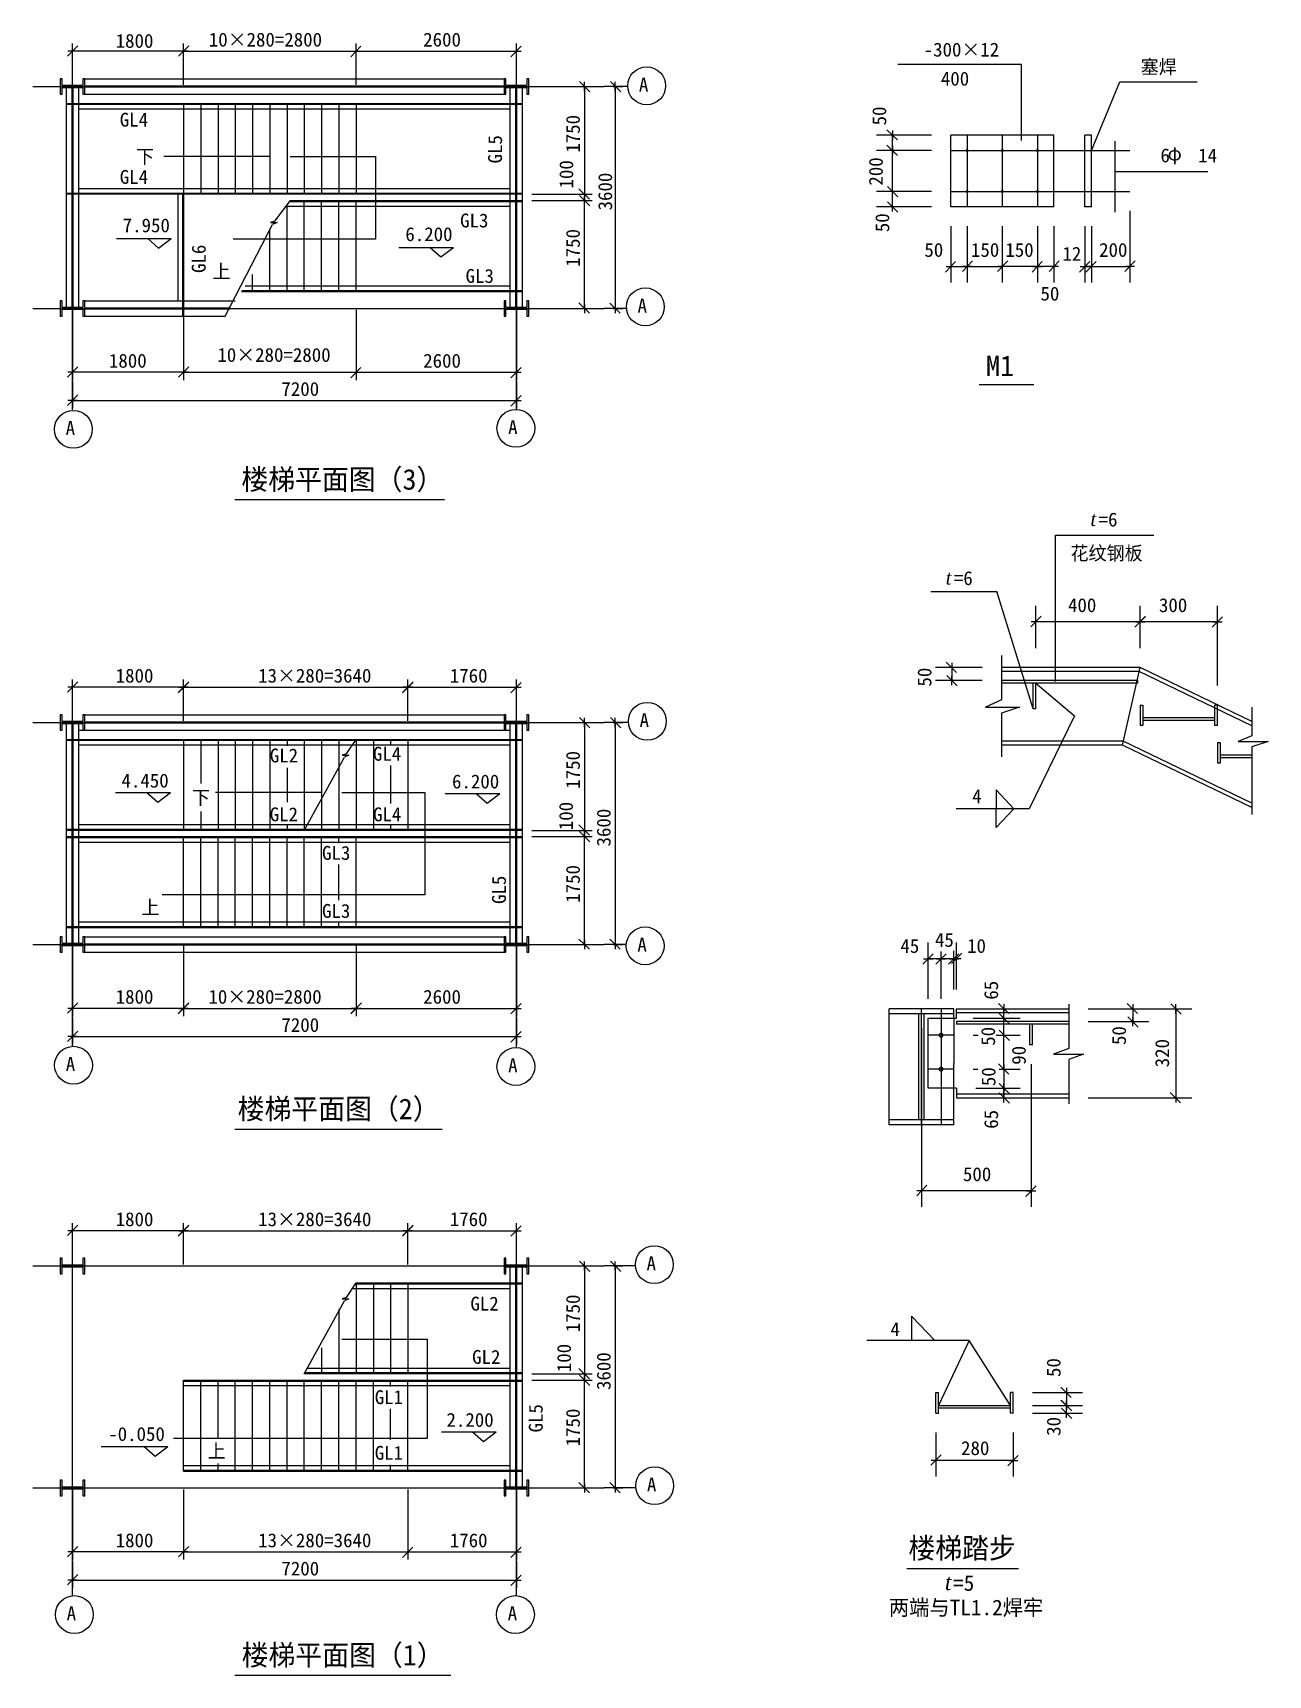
# Model space of a CAD drawing. Header units: metres. Extents: x 1034 to 21072, y 340 to 26974.
import ezdxf

# ---------------------------------------------------------------- set-up
doc = ezdxf.new("R2010")
doc.units = ezdxf.units.M
for name, color, linetype in [('DOTE', 1, 'Continuous'), ('L', 2, 'Continuous'), ('LAYER2', 3, 'Continuous'), ('PDIM', 3, 'Continuous'), ('PUB_DIM', 3, 'Continuous'), ('STAIR', 2, 'Continuous'), ('TEXT', 7, 'Continuous')]:
    doc.layers.add(name, color=color, linetype=linetype)

# ---------------------------------------------------------------- blocks, each defined once
blk = doc.blocks.new('_DIMX')
blk.add_line((-150, 0), (150, 0))
blk.add_lwpolyline([(-174.71, -179.2), (158.93, 157.92)])

msp = doc.modelspace()

# ---------------------------------------------------------------- linework, layer by layer
for p, q in [((2391.7, 23638.41), (3280.48, 23638.41)), ((2898.08, 23638.42), (3073.13, 23483.23)), ((3073.13, 23483.23), (3280.48, 23638.41)), ((6970.88, 23495.54), (7859.65, 23495.54)), ((7477.26, 23495.56), (7652.3, 23340.37)), ((7652.3, 23340.37), (7859.65, 23495.54)), ((2377.67, 14653.12), (3266.45, 14653.12)), ((2884.06, 14653.13), (3059.1, 14497.94)), ((3059.1, 14497.94), (3266.45, 14653.12)), ((7721.05, 14636.78), (8609.82, 14636.78)), ((8227.43, 14636.8), (8402.48, 14481.61)), ((8402.48, 14481.61), (8609.82, 14636.78)), ((7661.39, 4285.22), (8550.16, 4285.22)), ((8167.77, 4285.23), (8342.82, 4130.04)), ((8342.82, 4130.04), (8550.16, 4285.22)), ((2144.17, 4048.3), (3224.03, 4048.3)), ((2841.64, 4048.31), (3016.69, 3893.12)), ((3016.69, 3893.12), (3224.03, 4048.3))]:
    msp.add_line(p, q)
for centre in [(10990.79, 26115.45), (10969.02, 22530.77), (1691.96, 20544.62), (8869.74, 20560.62), (11001.77, 15808.93), (10966.03, 12167.96), (1693.61, 10230.97), (8869.66, 10210.31), (11115.09, 6997.98), (11121.21, 3412.11), (1708.3, 1322.85), (8862.51, 1322.33)]:
    msp.add_circle(centre, 307.1)
at = {"layer": 'DOTE'}
for p, q in [((1677.79, 20960.25), (1677.79, 26706.88)), ((8877.79, 20960.25), (8877.79, 26706.88)), ((1034.18, 26105.95), (10299.21, 26105.95)), ((16191.56, 25316.87), (16191.56, 24153.42)), ((16760.35, 25316.87), (16760.35, 24153.42)), ((17329.15, 25316.87), (17329.15, 24153.42)), ((15923.34, 25066.95), (18204.81, 25066.95)), ((15923.34, 24403.34), (18204.81, 24403.34)), ((1034.18, 22505.95), (10299.21, 22505.95)), ((1677.79, 10645.22), (1677.79, 16391.85)), ((8877.79, 10645.22), (8877.79, 16391.85)), ((1034.18, 15790.92), (10299.21, 15790.92)), ((1034.18, 12190.92), (10299.21, 12190.92)), ((15450.49, 9264.38), (15450.49, 11147.65)), ((15450.49, 9264.38), (15450.49, 11147.65)), ((15767.21, 11147.65), (15767.21, 9264.38)), ((15973.62, 10718.24), (15557.5, 10718.24)), ((15973.62, 10167.05), (15557.5, 10167.05)), ((1677.79, 1829.92), (1677.79, 7576.55)), ((8877.79, 1829.92), (8877.79, 7576.55)), ((1034.18, 6975.62), (10299.21, 6975.62)), ((1034.18, 3375.62), (10299.21, 3375.62))]:
    msp.add_line(p, q, dxfattribs=at)
at = {"layer": 'L'}
for p, q in [((1877.79, 26230.95), (8677.79, 26230.95)), ((1877.79, 26113.95), (8677.79, 26113.95)), ((1577.79, 22520.82), (1577.79, 26090.82)), ((1669.79, 22520.82), (1669.79, 26090.82)), ((1685.79, 22520.82), (1685.79, 26090.82)), ((1777.79, 22520.82), (1777.79, 26090.82)), ((1847.79, 25980.95), (8707.79, 25980.95)), ((1877.79, 26097.95), (8677.79, 26097.95)), ((8777.79, 22520.82), (8777.79, 26090.82)), ((8869.79, 22520.82), (8869.79, 26090.82)), ((8885.79, 22520.82), (8885.79, 26090.82)), ((8977.79, 22520.82), (8977.79, 26090.82)), ((1577.79, 25830.95), (1669.79, 25830.95)), ((1577.79, 25815.95), (1669.79, 25815.95)), ((1685.79, 25830.95), (8869.79, 25830.95)), ((1685.79, 25815.95), (8869.79, 25815.95)), ((1777.79, 25740.95), (8777.79, 25740.95)), ((8885.79, 25830.95), (8977.79, 25830.95)), ((8885.79, 25815.95), (8977.79, 25815.95)), ((1669.79, 24370.66), (1577.79, 24370.66)), ((8869.79, 24370.66), (1685.79, 24370.66)), ((3462.79, 24355.66), (3462.79, 22513.95)), ((5203.69, 24240.66), (8869.79, 24240.66)), ((8977.79, 24370.66), (8885.79, 24370.66)), ((8885.79, 24240.66), (8977.79, 24240.66)), ((4416.87, 22780.8), (8869.79, 22780.8)), ((4426.79, 22795.8), (8869.79, 22795.8)), ((4476.39, 22870.8), (8777.79, 22870.8)), ((8885.79, 22795.8), (8977.79, 22795.8)), ((8885.79, 22780.8), (8977.79, 22780.8)), ((1847.79, 22380.95), (4152.47, 22380.95)), ((1877.79, 22630.95), (4317.79, 22630.95)), ((1877.79, 22513.95), (4240.42, 22513.95)), ((1877.79, 22497.95), (4229.84, 22497.95)), ((3462.79, 22497.95), (3462.79, 22380.95)), ((18996.21, 16680.48), (16747.14, 16680.48)), ((18981.84, 16617.7), (16747.14, 16617.7)), ((18708.7, 15424.96), (18996.21, 16680.48)), ((20806.39, 15735.83), (18981.84, 16617.7)), ((20806.39, 15805.56), (18996.21, 16680.48)), ((18954.35, 16471.22), (16747.14, 16471.22)), ((18954.35, 16429.37), (16747.14, 16429.37)), ((17259.41, 16010.86), (17259.41, 16429.37)), ((17301.26, 16010.86), (17301.26, 16429.37)), ((18954.35, 16471.22), (18954.35, 16429.37)), ((17301.26, 16010.86), (17259.41, 16010.86)), ((18996.21, 16073.64), (19038.06, 16073.64)), ((18996.21, 16073.64), (18996.21, 15738.84)), ((19038.06, 16073.64), (19038.06, 15738.84)), ((20251.73, 16073.64), (20209.88, 16073.64)), ((20209.88, 15738.84), (20209.88, 16073.64)), ((20251.73, 15738.84), (20251.73, 16073.64)), ((1577.79, 12205.78), (1577.79, 15775.78)), ((1669.79, 12205.78), (1669.79, 15775.78)), ((1685.79, 12205.78), (1685.79, 15775.78)), ((1777.79, 12205.78), (1777.79, 15775.78)), ((1877.79, 15915.92), (8677.79, 15915.92)), ((1877.79, 15798.92), (8677.79, 15798.92)), ((1877.79, 15782.92), (8677.79, 15782.92)), ((8777.79, 12205.78), (8777.79, 15775.78)), ((8869.79, 12205.78), (8869.79, 15775.78)), ((8885.79, 12205.78), (8885.79, 15775.78)), ((8977.79, 12205.78), (8977.79, 15775.78)), ((19038.06, 15738.84), (18996.21, 15738.84)), ((20209.88, 15864.39), (19038.06, 15864.39)), ((20209.88, 15822.54), (19038.06, 15822.54)), ((20251.73, 15738.84), (20209.88, 15738.84)), ((1577.79, 15515.92), (1669.79, 15515.92)), ((1577.79, 15500.92), (1669.79, 15500.92)), ((1685.79, 15515.92), (8869.79, 15515.92)), ((1685.79, 15500.92), (8869.79, 15500.92)), ((1777.79, 15665.92), (8777.79, 15665.92)), ((8885.79, 15515.92), (8977.79, 15515.92)), ((8885.79, 15500.92), (8977.79, 15500.92)), ((18723.08, 15487.74), (16747.14, 15487.74)), ((20806.39, 14480.8), (18723.08, 15487.74)), ((20251.73, 15466.81), (20293.58, 15466.81)), ((20251.73, 15466.81), (20251.73, 15132.01)), ((20293.58, 15466.81), (20293.58, 15132.01)), ((1777.79, 15425.92), (8777.79, 15425.92)), ((18708.7, 15424.96), (16747.14, 15424.96)), ((20806.39, 14411.08), (18708.7, 15424.96)), ((20806.39, 15257.56), (20293.58, 15257.56)), ((20806.39, 15215.71), (20293.58, 15215.71)), ((20293.58, 15132.01), (20251.73, 15132.01)), ((1669.79, 14055.63), (1577.79, 14055.63)), ((1577.79, 13925.63), (1669.79, 13925.63)), ((8869.79, 14055.63), (1685.79, 14055.63)), ((1685.79, 13925.63), (8869.79, 13925.63)), ((8977.79, 14055.63), (8885.79, 14055.63)), ((8885.79, 13925.63), (8977.79, 13925.63)), ((1777.79, 12555.77), (8777.79, 12555.77)), ((1577.79, 12480.77), (1669.79, 12480.77)), ((1577.79, 12465.77), (1669.79, 12465.77)), ((1685.79, 12480.77), (8869.79, 12480.77)), ((1685.79, 12465.77), (8869.79, 12465.77)), ((1877.79, 12315.92), (8677.79, 12315.92)), ((8885.79, 12480.77), (8977.79, 12480.77)), ((8885.79, 12465.77), (8977.79, 12465.77)), ((1847.79, 12065.92), (8707.79, 12065.92)), ((1877.79, 12198.92), (8677.79, 12198.92)), ((1877.79, 12182.92), (8677.79, 12182.92)), ((14927.36, 9264.38), (14927.36, 11147.65)), ((15973.62, 11147.65), (14927.36, 11147.65)), ((15973.62, 11063.95), (14927.36, 11063.95)), ((15408.64, 9348.08), (15408.64, 11063.95)), ((15492.34, 9348.08), (15492.34, 11063.95)), ((15557.5, 9857.77), (15557.5, 10992.3)), ((15557.5, 10992.3), (16015.47, 10992.3)), ((15973.62, 10992.3), (15973.62, 11147.65)), ((15973.62, 10992.3), (15973.62, 10262.1)), ((16015.47, 11147.65), (17841.49, 11147.65)), ((16015.47, 10992.3), (16015.47, 11147.65)), ((16015.47, 11084.88), (17841.49, 11084.88)), ((17841.49, 10938.4), (16015.47, 10938.4)), ((16015.47, 10938.4), (16015.47, 10896.55)), ((17841.49, 10896.55), (16015.47, 10896.55)), ((17208.21, 10561.74), (17208.21, 10896.55)), ((17250.06, 10896.55), (17208.21, 10896.55)), ((17250.06, 10561.74), (17250.06, 10896.55)), ((17250.06, 10561.74), (17208.21, 10561.74)), ((15973.62, 9264.38), (15973.62, 10262.1)), ((16015.47, 9857.77), (15557.5, 9857.77)), ((16015.47, 9857.77), (16015.47, 9773.56)), ((16015.47, 9773.56), (16015.47, 9702.41)), ((16015.47, 9765.19), (17841.49, 9765.19)), ((16015.47, 9702.41), (17841.49, 9702.41)), ((15973.62, 9348.08), (14927.36, 9348.08)), ((15973.62, 9264.38), (14927.36, 9264.38)), ((8777.79, 3390.48), (8777.79, 6960.48)), ((8869.79, 3390.48), (8869.79, 6960.48)), ((8885.79, 3390.48), (8885.79, 6960.48)), ((8977.79, 3390.48), (8977.79, 6960.48)), ((6267.87, 6685.62), (8869.79, 6685.62)), ((6277.79, 6700.62), (8869.79, 6700.62)), ((8885.79, 6700.62), (8977.79, 6700.62)), ((8885.79, 6685.62), (8977.79, 6685.62)), ((6218.27, 6610.62), (8777.79, 6610.62)), ((3477.79, 5110.33), (8869.79, 5110.33)), ((8869.79, 5240.33), (5447.7, 5240.33)), ((8977.79, 5240.33), (8885.79, 5240.33)), ((8885.79, 5110.33), (8977.79, 5110.33)), ((15680.92, 4924.2), (15722.77, 4924.2)), ((15680.92, 4589.39), (15680.92, 4924.2)), ((15722.77, 4589.39), (15722.77, 4924.2)), ((16936.43, 4924.2), (16894.58, 4924.2)), ((16894.58, 4589.39), (16894.58, 4924.2)), ((16936.43, 4589.39), (16936.43, 4924.2)), ((15680.92, 4589.39), (15722.77, 4589.39)), ((15722.77, 4714.94), (16894.58, 4714.94)), ((15722.77, 4673.09), (16894.58, 4673.09)), ((16936.43, 4589.39), (16894.58, 4589.39)), ((3477.79, 3740.47), (8777.79, 3740.47)), ((3477.79, 3665.47), (8869.79, 3665.47)), ((3477.79, 3650.47), (8869.79, 3650.47)), ((8885.79, 3665.47), (8977.79, 3665.47)), ((8885.79, 3650.47), (8977.79, 3650.47))]:
    msp.add_line(p, q, dxfattribs=at)
for centre, start, end in [((15767.21, 10718.24), 0, 180), ((15767.21, 10718.24), 180, 0), ((15767.21, 10167.05), 0, 180), ((15767.21, 10167.05), 180, 0)]:
    msp.add_arc(centre, 31.39, start, end, dxfattribs=at)
at = {"layer": 'LAYER2'}
for p, q in [((1507.79, 26230.82), (1477.79, 26230.82)), ((1477.79, 26230.82), (1477.79, 25980.82)), ((1507.79, 26120.82), (1507.79, 26230.82)), ((1847.79, 26120.82), (1507.79, 26120.82)), ((1877.79, 26230.82), (1847.79, 26230.82)), ((1847.79, 26230.82), (1847.79, 26120.82)), ((1877.79, 25980.82), (1877.79, 26230.82)), ((8707.79, 26230.82), (8677.79, 26230.82)), ((8677.79, 26230.82), (8677.79, 25980.82)), ((8707.79, 26120.82), (8707.79, 26230.82)), ((9047.79, 26120.82), (8707.79, 26120.82)), ((9077.79, 26230.82), (9047.79, 26230.82)), ((9047.79, 26230.82), (9047.79, 26120.82)), ((9077.79, 25980.82), (9077.79, 26230.82)), ((1477.79, 25980.82), (1507.79, 25980.82)), ((1507.79, 25980.82), (1507.79, 26090.82)), ((1507.79, 26090.82), (1847.79, 26090.82)), ((1847.79, 26090.82), (1847.79, 25980.82)), ((1847.79, 25980.82), (1877.79, 25980.82)), ((8677.79, 25980.82), (8707.79, 25980.82)), ((8707.79, 25980.82), (8707.79, 26090.82)), ((8707.79, 26090.82), (9047.79, 26090.82)), ((9047.79, 26090.82), (9047.79, 25980.82)), ((9047.79, 25980.82), (9077.79, 25980.82)), ((1507.79, 22630.82), (1477.79, 22630.82)), ((1477.79, 22630.82), (1477.79, 22380.82)), ((1477.79, 22380.82), (1507.79, 22380.82)), ((1507.79, 22520.82), (1507.79, 22630.82)), ((1847.79, 22520.82), (1507.79, 22520.82)), ((1507.79, 22380.82), (1507.79, 22490.82)), ((1507.79, 22490.82), (1847.79, 22490.82)), ((1877.79, 22630.82), (1847.79, 22630.82)), ((1847.79, 22630.82), (1847.79, 22520.82)), ((1847.79, 22490.82), (1847.79, 22380.82)), ((1847.79, 22380.82), (1877.79, 22380.82)), ((1877.79, 22380.82), (1877.79, 22630.82)), ((8707.79, 22630.82), (8677.79, 22630.82)), ((8677.79, 22630.82), (8677.79, 22380.82)), ((8677.79, 22380.82), (8707.79, 22380.82)), ((8707.79, 22520.82), (8707.79, 22630.82)), ((9047.79, 22520.82), (8707.79, 22520.82)), ((8707.79, 22380.82), (8707.79, 22490.82)), ((8707.79, 22490.82), (9047.79, 22490.82)), ((9077.79, 22630.82), (9047.79, 22630.82)), ((9047.79, 22630.82), (9047.79, 22520.82)), ((9047.79, 22490.82), (9047.79, 22380.82)), ((9047.79, 22380.82), (9077.79, 22380.82)), ((9077.79, 22380.82), (9077.79, 22630.82)), ((1507.79, 15915.78), (1477.79, 15915.78)), ((1477.79, 15915.78), (1477.79, 15665.78)), ((1507.79, 15805.78), (1507.79, 15915.78)), ((1847.79, 15805.78), (1507.79, 15805.78)), ((1507.79, 15665.78), (1507.79, 15775.78)), ((1507.79, 15775.78), (1847.79, 15775.78)), ((1877.79, 15915.78), (1847.79, 15915.78)), ((1847.79, 15915.78), (1847.79, 15805.78)), ((1847.79, 15775.78), (1847.79, 15665.78)), ((1877.79, 15665.78), (1877.79, 15915.78)), ((8707.79, 15915.78), (8677.79, 15915.78)), ((8677.79, 15915.78), (8677.79, 15665.78)), ((8707.79, 15805.78), (8707.79, 15915.78)), ((9047.79, 15805.78), (8707.79, 15805.78)), ((8707.79, 15665.78), (8707.79, 15775.78)), ((8707.79, 15775.78), (9047.79, 15775.78)), ((9077.79, 15915.78), (9047.79, 15915.78)), ((9047.79, 15915.78), (9047.79, 15805.78)), ((9047.79, 15775.78), (9047.79, 15665.78)), ((9077.79, 15665.78), (9077.79, 15915.78)), ((1477.79, 15665.78), (1507.79, 15665.78)), ((1847.79, 15665.78), (1877.79, 15665.78)), ((8677.79, 15665.78), (8707.79, 15665.78)), ((9047.79, 15665.78), (9077.79, 15665.78)), ((1507.79, 12315.78), (1477.79, 12315.78)), ((1477.79, 12315.78), (1477.79, 12065.78)), ((1507.79, 12205.78), (1507.79, 12315.78)), ((1877.79, 12315.78), (1847.79, 12315.78)), ((1847.79, 12315.78), (1847.79, 12205.78)), ((1877.79, 12065.78), (1877.79, 12315.78)), ((8707.79, 12315.78), (8677.79, 12315.78)), ((8677.79, 12315.78), (8677.79, 12065.78)), ((8707.79, 12205.78), (8707.79, 12315.78)), ((9077.79, 12315.78), (9047.79, 12315.78)), ((9047.79, 12315.78), (9047.79, 12205.78)), ((9077.79, 12065.78), (9077.79, 12315.78)), ((1477.79, 12065.78), (1507.79, 12065.78)), ((1847.79, 12205.78), (1507.79, 12205.78)), ((1507.79, 12065.78), (1507.79, 12175.78)), ((1507.79, 12175.78), (1847.79, 12175.78)), ((1847.79, 12175.78), (1847.79, 12065.78)), ((1847.79, 12065.78), (1877.79, 12065.78)), ((8677.79, 12065.78), (8707.79, 12065.78)), ((9047.79, 12205.78), (8707.79, 12205.78)), ((8707.79, 12065.78), (8707.79, 12175.78)), ((8707.79, 12175.78), (9047.79, 12175.78)), ((9047.79, 12175.78), (9047.79, 12065.78)), ((9047.79, 12065.78), (9077.79, 12065.78)), ((1507.79, 7100.48), (1477.79, 7100.48)), ((1477.79, 7100.48), (1477.79, 6850.48)), ((1507.79, 6990.48), (1507.79, 7100.48)), ((1847.79, 6990.48), (1507.79, 6990.48)), ((1507.79, 6850.48), (1507.79, 6960.48)), ((1507.79, 6960.48), (1847.79, 6960.48)), ((1877.79, 7100.48), (1847.79, 7100.48)), ((1847.79, 7100.48), (1847.79, 6990.48)), ((1847.79, 6960.48), (1847.79, 6850.48)), ((1877.79, 6850.48), (1877.79, 7100.48)), ((8707.79, 7100.48), (8677.79, 7100.48)), ((8677.79, 7100.48), (8677.79, 6850.48)), ((8707.79, 6990.48), (8707.79, 7100.48)), ((9047.79, 6990.48), (8707.79, 6990.48)), ((8707.79, 6850.48), (8707.79, 6960.48)), ((8707.79, 6960.48), (9047.79, 6960.48)), ((9077.79, 7100.48), (9047.79, 7100.48)), ((9047.79, 7100.48), (9047.79, 6990.48)), ((9047.79, 6960.48), (9047.79, 6850.48)), ((9077.79, 6850.48), (9077.79, 7100.48)), ((1477.79, 6850.48), (1507.79, 6850.48)), ((1847.79, 6850.48), (1877.79, 6850.48)), ((8677.79, 6850.48), (8707.79, 6850.48)), ((9047.79, 6850.48), (9077.79, 6850.48)), ((1507.79, 3500.48), (1477.79, 3500.48)), ((1477.79, 3500.48), (1477.79, 3250.48)), ((1507.79, 3390.48), (1507.79, 3500.48)), ((1877.79, 3500.48), (1847.79, 3500.48)), ((1847.79, 3500.48), (1847.79, 3390.48)), ((1877.79, 3250.48), (1877.79, 3500.48)), ((8707.79, 3500.48), (8677.79, 3500.48)), ((8677.79, 3500.48), (8677.79, 3250.48)), ((8707.79, 3390.48), (8707.79, 3500.48)), ((9077.79, 3500.48), (9047.79, 3500.48)), ((9047.79, 3500.48), (9047.79, 3390.48)), ((9077.79, 3250.48), (9077.79, 3500.48)), ((1477.79, 3250.48), (1507.79, 3250.48)), ((1847.79, 3390.48), (1507.79, 3390.48)), ((1507.79, 3250.48), (1507.79, 3360.48)), ((1507.79, 3360.48), (1847.79, 3360.48)), ((1847.79, 3360.48), (1847.79, 3250.48)), ((1847.79, 3250.48), (1877.79, 3250.48)), ((8677.79, 3250.48), (8707.79, 3250.48)), ((9047.79, 3390.48), (8707.79, 3390.48)), ((8707.79, 3250.48), (8707.79, 3360.48)), ((8707.79, 3360.48), (9047.79, 3360.48)), ((9047.79, 3360.48), (9047.79, 3250.48)), ((9047.79, 3250.48), (9077.79, 3250.48))]:
    msp.add_line(p, q, dxfattribs=at)
at = {"layer": 'PUB_DIM'}
for p, q in [((1677.79, 26130.8), (1677.79, 26801.93)), ((3477.29, 26676.93), (1678.29, 26676.93)), ((3477.79, 26130.8), (3477.79, 26801.93)), ((3477.79, 26130.8), (3477.79, 26801.93)), ((3478.29, 26676.93), (6277.29, 26676.93)), ((6277.79, 26130.8), (6277.79, 26801.93)), ((6277.79, 26130.8), (6277.79, 26801.93)), ((6278.29, 26676.93), (8877.29, 26676.93)), ((8877.79, 26130.8), (8877.79, 26801.93)), ((17070.69, 26462.21), (15067.31, 26462.21)), ((17070.69, 25229.74), (17070.69, 26462.21)), ((9227.79, 26105.95), (10107.24, 26105.95)), ((9982.24, 26105.45), (9982.24, 24356.16)), ((10683.69, 26105.95), (10299.21, 26105.95)), ((10449.21, 26105.95), (10606.28, 26105.95)), ((10481.28, 26105.45), (10481.28, 22506.3)), ((18204.81, 25066.95), (18667.05, 26178.2)), ((18667.05, 26178.2), (19918.85, 26178.2)), ((15609.46, 25316.87), (14716.79, 25316.87)), ((14978.36, 25317.92), (14978.36, 25318.96)), ((14978.36, 25066.95), (14978.36, 25316.87)), ((14978.36, 25066.95), (14978.36, 25316.87)), ((15609.46, 25066.95), (14716.79, 25066.95)), ((15609.46, 25066.95), (14716.79, 25066.95)), ((14978.36, 25068), (14978.36, 25069.05)), ((14978.36, 24403.34), (14978.36, 25066.95)), ((14978.36, 25065.91), (14978.36, 25064.86)), ((18204.81, 25066.95), (18828.64, 25066.95)), ((18590.46, 24063.82), (18590.46, 25219.01)), ((4871.12, 24970.38), (3158.97, 24970.38)), ((5207.17, 24970.38), (6591.04, 24970.38)), ((6591.04, 24970.38), (6591.04, 23629.44)), ((18590.46, 24725.53), (20096.44, 24725.53)), ((4959.25, 23921.01), (5213.61, 24255.66)), ((9127.79, 24355.66), (10107.24, 24355.66)), ((9127.79, 24355.66), (10107.24, 24355.66)), ((9127.79, 24255.66), (10107.24, 24255.66)), ((9127.79, 24255.66), (10107.24, 24255.66)), ((9982.24, 24356.16), (9982.24, 24356.66)), ((9982.24, 24355.66), (9982.24, 24255.66)), ((9982.24, 22506.45), (9982.24, 24255.16)), ((9982.24, 24255.16), (9982.24, 24254.66)), ((15609.46, 24403.34), (14716.79, 24403.34)), ((15609.46, 24403.34), (14716.79, 24403.34)), ((14978.36, 24404.39), (14978.36, 24405.43)), ((14978.36, 24153.42), (14978.36, 24403.34)), ((14978.36, 24153.42), (14978.36, 24403.34)), ((14978.36, 24402.29), (14978.36, 24401.25)), ((18204.81, 24403.34), (18828.64, 24403.34)), ((15609.46, 24153.42), (14716.79, 24153.42)), ((14978.36, 24152.38), (14978.36, 24151.33)), ((18828.64, 24089.46), (18828.64, 22923.4)), ((4152.47, 22380.95), (4923.97, 23867.65)), ((4959.25, 23921.01), (4886.88, 23897.31)), ((4886.88, 23897.31), (4997.07, 23897.31)), ((4997.07, 23897.31), (4923.97, 23867.65)), ((15923.34, 23839.55), (15923.34, 22923.4)), ((16191.56, 23839.55), (16191.56, 22923.4)), ((16191.56, 23839.55), (16191.56, 22923.4)), ((16760.35, 23839.55), (16760.35, 22923.4)), ((16760.35, 23839.55), (16760.35, 22923.4)), ((17329.15, 23839.55), (17329.15, 22923.4)), ((17329.15, 23839.55), (17329.15, 22923.4)), ((17597.36, 23839.55), (17597.36, 22923.4)), ((18098, 23839.55), (18098, 22923.4)), ((18204.81, 23839.55), (18204.81, 22923.4)), ((18204.81, 23839.55), (18204.81, 22923.4)), ((6591.04, 23629.44), (4282.72, 23629.44)), ((15922.3, 23184.97), (15921.25, 23184.97)), ((15923.34, 23184.97), (16191.56, 23184.97)), ((15923.34, 23184.97), (16191.56, 23184.97)), ((16190.52, 23184.97), (16189.47, 23184.97)), ((16191.56, 23184.97), (16760.35, 23184.97)), ((16192.61, 23184.97), (16193.65, 23184.97)), ((16759.31, 23184.97), (16758.26, 23184.97)), ((17329.15, 23184.97), (16760.35, 23184.97)), ((16761.4, 23184.97), (16762.45, 23184.97)), ((17328.1, 23184.97), (17327.05, 23184.97)), ((17597.36, 23184.97), (17329.15, 23184.97)), ((17597.36, 23184.97), (17329.15, 23184.97)), ((17330.19, 23184.97), (17331.24, 23184.97)), ((17598.41, 23184.97), (17599.46, 23184.97)), ((18096.96, 23184.97), (18095.91, 23184.97)), ((18204.81, 23184.97), (18098, 23184.97)), ((18204.81, 23184.97), (18098, 23184.97)), ((18203.77, 23184.97), (18202.72, 23184.97)), ((18204.81, 23184.97), (18828.64, 23184.97)), ((18205.86, 23184.97), (18206.9, 23184.97)), ((18829.68, 23184.97), (18830.73, 23184.97)), ((1677.79, 22480.95), (1677.79, 21344.2)), ((3477.79, 22480.95), (3477.79, 21344.2)), ((3477.79, 22480.95), (3477.79, 21344.2)), ((6277.79, 22480.95), (6277.79, 21344.2)), ((6277.79, 22480.95), (6277.79, 21344.2)), ((8877.79, 22480.95), (8877.79, 21344.2)), ((9227.79, 22505.95), (10107.24, 22505.95)), ((10672.16, 22505.82), (10299.21, 22505.82)), ((10449.21, 22505.8), (10606.28, 22505.8)), ((1677.79, 21319.2), (1677.79, 20887.03)), ((3477.29, 21469.2), (1678.29, 21469.2)), ((3478.29, 21469.2), (6277.29, 21469.2)), ((6278.29, 21469.2), (8877.29, 21469.2)), ((8877.79, 21319.2), (8877.79, 20887.03)), ((16384.45, 21269.43), (17269.58, 21269.43)), ((1677.79, 20858.66), (1677.79, 20960.25)), ((1678.29, 21012.03), (8877.29, 21012.03)), ((8877.79, 20858.66), (8877.79, 20960.25)), ((4312.23, 19408.66), (7711.8, 19408.66)), ((17620.75, 18828.56), (19219.6, 18828.56)), ((17620.75, 16454.38), (17620.75, 18828.56)), ((15598.28, 17912.01), (16670.75, 17912.01)), ((17259.41, 16010.86), (16670.75, 17912.01)), ((17301.26, 16994.36), (17301.26, 17684.55)), ((18996.21, 16994.36), (18996.21, 17684.55)), ((18996.21, 16994.36), (18996.21, 17684.55)), ((20251.73, 16387.52), (20251.73, 17684.55)), ((18995.16, 17422.98), (17302.3, 17422.98)), ((20250.68, 17422.98), (18997.26, 17422.98)), ((16747.14, 16877.79), (16747.14, 16157.63)), ((16433.26, 16680.48), (15678.99, 16680.48)), ((15940.56, 16681.52), (15940.56, 16682.57)), ((15940.56, 16680.48), (15940.56, 16471.22)), ((1677.79, 15815.77), (1677.79, 16486.9)), ((3477.29, 16361.9), (1678.29, 16361.9)), ((3477.79, 15815.77), (3477.79, 16486.9)), ((3477.79, 15815.77), (3477.79, 16486.9)), ((3478.29, 16361.9), (7117.29, 16361.9)), ((7117.79, 15815.77), (7117.79, 16486.9)), ((7117.79, 15815.77), (7117.79, 16486.9)), ((7118.29, 16361.9), (8877.29, 16361.9)), ((8877.79, 15815.77), (8877.79, 16486.9)), ((16433.26, 16471.22), (15678.99, 16471.22)), ((15940.56, 16470.17), (15940.56, 16469.13)), ((17301.26, 16429.37), (17933.36, 15896.07)), ((16747.14, 16157.63), (16489.68, 16037.6)), ((16489.68, 16037.6), (17038.92, 16037.6)), ((17038.92, 16037.6), (16747.14, 15943.3)), ((20806.39, 16037.6), (20806.39, 15574.64)), ((9227.79, 15790.92), (10107.24, 15790.92)), ((9982.24, 15790.42), (9982.24, 14041.13)), ((10691.18, 15790.92), (10299.21, 15790.92)), ((10449.21, 15790.92), (10606.28, 15790.92)), ((10481.28, 15790.42), (10481.28, 12191.27)), ((16747.14, 15943.3), (16747.14, 15231.71)), ((17933.36, 15896.07), (17195.96, 14390.94)), ((6122.61, 15281.26), (6277.79, 15515.92)), ((20806.39, 15574.64), (20583.26, 15480.33)), ((20583.26, 15480.33), (21072.43, 15480.33)), ((21072.43, 15480.33), (20806.39, 15394.6)), ((5437.79, 14040.63), (6087.33, 15227.91)), ((6122.61, 15281.26), (6050.24, 15257.57)), ((6050.24, 15257.57), (6160.43, 15257.57)), ((6160.43, 15257.57), (6087.33, 15227.91)), ((20806.39, 15394.6), (20806.39, 14297.21)), ((5711.12, 14655.34), (3998.97, 14655.34)), ((6047.17, 14655.34), (7391.04, 14655.34)), ((7391.04, 14655.34), (7391.04, 12994.4)), ((16657.73, 14696.3), (16657.73, 14390.94)), ((16948.92, 14390.94), (16657.73, 14696.3)), ((17195.96, 14390.94), (16010.21, 14390.94)), ((16948.92, 14390.94), (16657.73, 14085.58)), ((16657.73, 14085.58), (16657.73, 14390.94)), ((9127.79, 14040.63), (10107.24, 14040.63)), ((9127.79, 14040.63), (10107.24, 14040.63)), ((9127.79, 13940.63), (10107.24, 13940.63)), ((9127.79, 13940.63), (10107.24, 13940.63)), ((9982.24, 14041.13), (9982.24, 14041.63)), ((9982.24, 14040.63), (9982.24, 13940.63)), ((9982.24, 12191.42), (9982.24, 13940.13)), ((9982.24, 13940.13), (9982.24, 13939.63)), ((7391.04, 12994.4), (3131.37, 12994.4)), ((1677.79, 12165.92), (1677.79, 11029.16)), ((3477.79, 12165.92), (3477.79, 11029.16)), ((3477.79, 12165.92), (3477.79, 11029.16)), ((6277.79, 12165.92), (6277.79, 11029.16)), ((6277.79, 12165.92), (6277.79, 11029.16)), ((8877.79, 12165.92), (8877.79, 11029.16)), ((9227.79, 12190.92), (10107.24, 12190.92)), ((10661.42, 12190.78), (10299.21, 12190.78)), ((10449.21, 12190.77), (10606.28, 12190.77)), ((15557.5, 11306.17), (15557.5, 12221.27)), ((15767.21, 11306.17), (15767.21, 12076.94)), ((15973.62, 11461.53), (15973.62, 12088.94)), ((16015.47, 11461.53), (16015.47, 12221.27)), ((15556.46, 11959.7), (15555.41, 11959.7)), ((15767.21, 11959.7), (15557.5, 11959.7)), ((15767.21, 11959.7), (15557.5, 11959.7)), ((15766.17, 11959.7), (15765.12, 11959.7)), ((15973.62, 11959.7), (15767.21, 11959.7)), ((15768.26, 11959.7), (15769.3, 11959.7)), ((15972.58, 11959.7), (15971.53, 11959.7)), ((16015.47, 11959.7), (15973.62, 11959.7)), ((16015.47, 11959.7), (15973.62, 11959.7)), ((15974.67, 11959.7), (15975.72, 11959.7)), ((16016.52, 11959.7), (16017.57, 11959.7)), ((17841.49, 11221.37), (17841.49, 10504.35)), ((1677.79, 11004.16), (1677.79, 10572)), ((3477.29, 11154.16), (1678.29, 11154.16)), ((3478.29, 11154.16), (6277.29, 11154.16)), ((6278.29, 11154.16), (8877.29, 11154.16)), ((8877.79, 11004.16), (8877.79, 10572)), ((16287.5, 11147.65), (17047.01, 11147.65)), ((16287.5, 10992.3), (17047.01, 10992.3)), ((16329.35, 10992.3), (17047.01, 10992.3)), ((16785.44, 11148.7), (16785.44, 11149.74)), ((16785.44, 10992.3), (16785.44, 11147.65)), ((16785.44, 10992.3), (16785.44, 11147.65)), ((16785.44, 10993.34), (16785.44, 10994.39)), ((16785.44, 10718.24), (16785.44, 10992.3)), ((16785.44, 10991.25), (16785.44, 10990.2)), ((18155.37, 11147.65), (19136.48, 11147.65)), ((18155.37, 11147.65), (19835.69, 11147.65)), ((18155.37, 10938.4), (19136.48, 10938.4)), ((18874.92, 11148.7), (18874.92, 11149.74)), ((18874.92, 11147.65), (18874.92, 10938.4)), ((18874.92, 10937.35), (18874.92, 10936.31)), ((19574.13, 11146.61), (19574.13, 9703.46)), ((1678.29, 10697), (8877.29, 10697)), ((15450.49, 10833.77), (15450.49, 7933.43)), ((16287.5, 10718.24), (16368.34, 10718.24)), ((16662.75, 10718.24), (17047.01, 10718.24)), ((16785.44, 10717.2), (16785.44, 10716.15)), ((16785.44, 10168.1), (16785.44, 10717.2)), ((1677.79, 10543.63), (1677.79, 10645.22)), ((8877.79, 10517.87), (8877.79, 10645.22)), ((17841.49, 10504.35), (17588.55, 10410.76)), ((17588.55, 10410.76), (18075.7, 10410.76)), ((18075.7, 10410.76), (17841.49, 10326.53)), ((16287.5, 10167.05), (16365.51, 10167.05)), ((16708.9, 10167.05), (17047.01, 10167.05)), ((16785.44, 10168.1), (16785.44, 10169.14)), ((16785.44, 10167.05), (16785.44, 9857.77)), ((17229.14, 10247.87), (17229.14, 7933.43)), ((17841.49, 10326.53), (17841.49, 9606.93)), ((16329.35, 9857.77), (17047.01, 9857.77)), ((16329.35, 9857.77), (17047.01, 9857.77)), ((16785.44, 9858.82), (16785.44, 9859.86)), ((16785.44, 9857.77), (16785.44, 9702.41)), ((16785.44, 9857.77), (16785.44, 9702.41)), ((16785.44, 9856.72), (16785.44, 9855.68)), ((16329.35, 9702.41), (17047.01, 9702.41)), ((16785.44, 9701.37), (16785.44, 9700.32)), ((18155.37, 9702.41), (19835.69, 9702.41)), ((4312.23, 9196.25), (7676.38, 9196.25)), ((17228.09, 8195), (15451.54, 8195)), ((1677.79, 7000.47), (1677.79, 7671.6)), ((3477.29, 7546.6), (1678.29, 7546.6)), ((3477.79, 7000.47), (3477.79, 7671.6)), ((3477.79, 7000.47), (3477.79, 7671.6)), ((3478.29, 7546.6), (7117.29, 7546.6)), ((7117.79, 7000.47), (7117.79, 7671.6)), ((7117.79, 7000.47), (7117.79, 7671.6)), ((7118.29, 7546.6), (8877.29, 7546.6)), ((8877.79, 7000.47), (8877.79, 7671.6)), ((9227.79, 6975.62), (10107.24, 6975.62)), ((9982.24, 6975.12), (9982.24, 5225.83)), ((10812.88, 6975.62), (10299.21, 6975.62)), ((10449.21, 6975.62), (10606.28, 6975.62)), ((10481.28, 6975.12), (10481.28, 3375.97)), ((6122.61, 6465.96), (6277.79, 6700.62)), ((5437.79, 5225.33), (6087.33, 6412.61)), ((6122.61, 6465.96), (6050.24, 6442.27)), ((6050.24, 6442.27), (6160.43, 6442.27)), ((6160.43, 6442.27), (6087.33, 6412.61)), ((15665.54, 5765.5), (15285.71, 6159.41)), ((15285.71, 6159.41), (15285.71, 5765.5)), ((6047.17, 5790.04), (7431.04, 5790.04)), ((7431.04, 5790.04), (7431.04, 4179.1)), ((16223.96, 5765.5), (14563.42, 5765.5)), ((16223.96, 5765.5), (15722.77, 4714.94)), ((16894.58, 4714.94), (16223.96, 5765.5)), ((9127.79, 5225.33), (10107.24, 5225.33)), ((9127.79, 5225.33), (10107.24, 5225.33)), ((9127.79, 5125.33), (10107.24, 5125.33)), ((9127.79, 5125.33), (10107.24, 5125.33)), ((9982.24, 5225.83), (9982.24, 5226.33)), ((9982.24, 5225.33), (9982.24, 5125.33)), ((9982.24, 3376.12), (9982.24, 5124.83)), ((9982.24, 5124.83), (9982.24, 5124.33)), ((17250.31, 4924.2), (18060.62, 4924.2)), ((17799.06, 4925.24), (17799.06, 4926.29)), ((17799.06, 4924.2), (17799.06, 4714.94)), ((17799.06, 4924.2), (17799.06, 4714.94)), ((17250.31, 4714.94), (18060.62, 4714.94)), ((17250.31, 4714.94), (18060.62, 4714.94)), ((17250.31, 4589.39), (18060.62, 4589.39)), ((17799.06, 4715.99), (17799.06, 4717.04)), ((17799.06, 4589.39), (17799.06, 4714.94)), ((17799.06, 4589.39), (17799.06, 4714.94)), ((17799.06, 4713.9), (17799.06, 4712.85)), ((17799.06, 4588.35), (17799.06, 4587.3)), ((15680.92, 4275.51), (15680.92, 3562.36)), ((16936.43, 4275.51), (16936.43, 3562.36)), ((7431.04, 4179.1), (3315.39, 4179.1)), ((16935.39, 3823.93), (15681.96, 3823.93)), ((1677.79, 3350.62), (1677.79, 2213.86)), ((3477.79, 3350.62), (3477.79, 2213.86)), ((3477.79, 3350.62), (3477.79, 2213.86)), ((7117.79, 3350.62), (7117.79, 2213.86)), ((7117.79, 3350.62), (7117.79, 2213.86)), ((8877.79, 3350.62), (8877.79, 2213.86)), ((9227.79, 3375.62), (10107.24, 3375.62)), ((10812.88, 3375.48), (10299.21, 3375.48)), ((10449.21, 3375.47), (10606.28, 3375.47)), ((1677.79, 2188.86), (1677.79, 1756.7)), ((3477.29, 2338.86), (1678.29, 2338.86)), ((3478.29, 2338.86), (7117.29, 2338.86)), ((7118.29, 2338.86), (8877.29, 2338.86)), ((8877.79, 2188.86), (8877.79, 1756.7)), ((1678.29, 1881.7), (8877.29, 1881.7)), ((15213.51, 2067.98), (17023.44, 2067.98)), ((1677.79, 1626.74), (1677.79, 1829.92)), ((8877.79, 1626.74), (8877.79, 1829.92)), ((4312.23, 340.05), (7813.21, 340.05))]:
    msp.add_line(p, q, dxfattribs=at)
for centre, start, end in [((16191.56, 25066.95), 0, 180), ((16191.56, 25066.95), 180, 0), ((16760.35, 25066.95), 0, 180), ((16760.35, 25066.95), 180, 0), ((17329.15, 25066.95), 0, 180), ((17329.15, 25066.95), 180, 0), ((16191.56, 24403.34), 0, 180), ((16191.56, 24403.34), 180, 0), ((16760.35, 24403.34), 0, 180), ((16760.35, 24403.34), 180, 0), ((17329.15, 24403.34), 0, 180), ((17329.15, 24403.34), 180, 0)]:
    msp.add_arc(centre, 15.69, start, end, dxfattribs=at)
at = {"layer": 'STAIR'}
for p, q in [((3477.79, 25830.95), (3477.79, 22513.95)), ((3757.79, 25830.95), (3757.79, 24355.66)), ((4037.79, 25830.95), (4037.79, 24355.66)), ((4317.79, 25830.95), (4317.79, 24355.66)), ((4597.79, 25830.95), (4597.79, 24355.66)), ((4877.79, 25830.95), (4877.79, 24355.66)), ((5157.79, 25830.95), (5157.79, 24355.66)), ((5437.79, 25830.95), (5437.79, 24355.66)), ((5717.79, 25830.95), (5717.79, 24355.66)), ((5997.79, 25830.95), (5997.79, 24355.66)), ((6277.79, 25830.95), (6277.79, 24355.66)), ((17597.36, 25316.87), (15923.34, 25316.87)), ((15923.34, 24153.42), (15923.34, 25316.87)), ((17597.36, 24153.42), (17597.36, 25316.87)), ((18204.81, 25316.87), (18098, 25316.87)), ((18098, 24153.42), (18098, 25316.87)), ((18204.81, 24153.42), (18204.81, 25316.87)), ((1669.79, 24355.66), (1577.79, 24355.66)), ((8869.79, 24355.66), (1685.79, 24355.66)), ((8777.79, 24445.66), (1777.79, 24445.66)), ((3387.79, 24355.66), (3387.79, 22630.95)), ((5213.61, 24255.66), (8869.79, 24255.66)), ((5437.79, 22780.8), (5437.79, 24255.66)), ((5717.79, 22780.8), (5717.79, 24255.66)), ((5997.79, 22780.8), (5997.79, 24255.66)), ((6277.79, 22780.8), (6277.79, 24255.66)), ((8977.79, 24355.66), (8885.79, 24355.66)), ((8885.79, 24255.66), (8977.79, 24255.66)), ((5154.1, 24165.66), (8777.79, 24165.66)), ((5157.79, 22780.8), (5157.79, 24171.24)), ((17597.36, 24153.42), (15923.34, 24153.42)), ((18204.81, 24153.42), (18098, 24153.42)), ((4877.79, 22780.8), (4877.79, 23797.81)), ((4597.79, 22780.8), (4597.79, 23054.38)), ((3477.79, 22497.95), (3477.79, 22380.95)), ((3477.79, 15515.92), (3477.79, 14040.63)), ((3757.79, 15515.92), (3757.79, 14799.05)), ((4037.79, 15515.92), (4037.79, 14040.63)), ((4317.79, 15515.92), (4317.79, 14040.63)), ((4597.79, 15515.92), (4597.79, 14040.63)), ((4877.79, 15515.92), (4877.79, 14040.63)), ((5157.79, 15515.92), (5157.79, 15412.44)), ((5437.79, 15515.92), (5437.79, 14040.63)), ((5717.79, 15515.92), (5717.79, 14040.63)), ((5997.79, 15515.92), (5997.79, 14040.63)), ((6277.79, 15515.92), (6277.79, 14040.63)), ((6557.79, 15515.92), (6557.79, 14040.63)), ((6837.79, 15515.92), (6837.79, 15416.06)), ((7117.79, 15515.92), (7117.79, 14040.63)), ((5157.79, 15053.21), (5157.79, 14500.06)), ((6837.79, 15095.06), (6837.79, 14474.54)), ((8777.79, 14130.63), (1777.79, 14130.63)), ((3757.79, 14349.11), (3757.79, 14040.63)), ((5157.79, 14138.5), (5157.79, 14040.63)), ((6837.79, 14133.92), (6837.79, 14040.63)), ((1669.79, 14040.63), (1577.79, 14040.63)), ((1577.79, 13940.63), (1669.79, 13940.63)), ((8869.79, 14040.63), (1685.79, 14040.63)), ((1685.79, 13940.63), (8869.79, 13940.63)), ((1777.79, 13850.63), (8777.79, 13850.63)), ((3477.79, 12465.77), (3477.79, 13940.63)), ((3757.79, 12465.77), (3757.79, 13940.63)), ((4037.79, 12465.77), (4037.79, 13940.63)), ((4317.79, 12465.77), (4317.79, 13940.63)), ((4597.79, 12465.77), (4597.79, 13940.63)), ((4877.79, 12465.77), (4877.79, 13940.63)), ((5157.79, 12465.77), (5157.79, 13940.63)), ((5437.79, 12465.77), (5437.79, 13940.63)), ((5717.79, 12465.77), (5717.79, 13940.63)), ((5997.79, 13833.91), (5997.79, 13940.63)), ((6277.79, 12465.77), (6277.79, 13940.63)), ((8977.79, 14040.63), (8885.79, 14040.63)), ((8885.79, 13940.63), (8977.79, 13940.63)), ((5997.79, 12906.13), (5997.79, 13489.42)), ((5997.79, 12465.77), (5997.79, 12549.99)), ((6277.79, 6700.62), (6277.79, 5225.33)), ((6557.79, 6700.62), (6557.79, 5225.33)), ((6837.79, 6700.62), (6837.79, 5225.33)), ((7117.79, 6700.62), (7117.79, 5225.33)), ((5997.79, 6277.19), (5997.79, 5225.33)), ((5717.79, 5648.76), (5717.79, 5225.33)), ((3477.79, 3650.47), (3477.79, 5125.33)), ((3477.79, 5125.33), (8869.79, 5125.33)), ((3757.79, 3650.47), (3757.79, 5125.33)), ((4037.79, 4171.81), (4037.79, 5125.33)), ((4317.79, 3650.47), (4317.79, 5125.33)), ((4597.79, 3650.47), (4597.79, 5125.33)), ((4877.79, 3650.47), (4877.79, 5125.33)), ((5157.79, 3650.47), (5157.79, 5125.33)), ((8869.79, 5225.33), (5437.79, 5225.33)), ((5437.79, 3650.47), (5437.79, 5125.33)), ((8777.79, 5315.33), (5497.3, 5315.33)), ((5717.79, 3650.47), (5717.79, 5125.33)), ((5997.79, 3650.47), (5997.79, 5125.33)), ((6277.79, 3650.47), (6277.79, 5125.33)), ((6557.79, 3650.47), (6557.79, 5125.33)), ((6837.79, 5022.91), (6837.79, 5125.33)), ((7117.79, 3650.47), (7117.79, 5125.33)), ((8977.79, 5225.33), (8885.79, 5225.33)), ((8885.79, 5125.33), (8977.79, 5125.33)), ((3477.79, 5035.33), (8777.79, 5035.33)), ((6837.79, 4159.03), (6837.79, 4660.6)), ((4037.79, 3650.47), (4037.79, 3775.08)), ((6837.79, 3650.47), (6837.79, 3750.72))]:
    msp.add_line(p, q, dxfattribs=at)

# ---------------------------------------------------------------- block references
at = {"layer": 'PUB_DIM', "xscale": 0.5, "yscale": 0.5, "zscale": 0.5}
for p, rotation in [((1677.79, 26676.93), 180), ((3477.79, 26676.93), 180), ((9982.24, 26105.95), 90), ((10481.28, 26105.95), 90), ((14978.36, 25316.87), 270), ((14978.36, 25066.95), 270), ((9982.24, 24355.66), 270), ((9982.24, 24255.66), 90), ((14978.36, 24403.34), 90), ((14978.36, 24153.42), 90), ((16191.56, 23184.97), 180), ((16760.35, 23184.97), 180), ((17597.36, 23184.97), 180), ((18828.64, 23184.97), 180), ((9982.24, 22505.95), 270), ((10481.28, 22505.8), 270), ((1677.79, 21469.2), 180), ((3477.79, 21469.2), 180), ((1677.79, 21012.03), 180), ((17301.26, 17422.98), 180), ((18996.21, 17422.98), 180), ((15940.56, 16680.48), 270), ((15940.56, 16471.22), 90), ((1677.79, 16361.9), 180), ((3477.79, 16361.9), 180), ((7117.79, 16361.9), 180), ((9982.24, 15790.92), 90), ((10481.28, 15790.92), 90), ((9982.24, 14040.63), 270), ((9982.24, 14040.63), 270), ((9982.24, 13940.63), 90), ((9982.24, 13940.63), 90), ((9982.24, 12190.92), 270), ((10481.28, 12190.77), 270), ((16015.47, 11959.7), 180), ((1677.79, 11154.16), 180), ((3477.79, 11154.16), 180), ((6277.79, 11154.16), 180), ((16785.44, 11147.65), 270), ((18874.92, 11147.65), 270), ((19574.13, 11147.65), 90), ((16785.44, 10992.3), 90), ((18874.92, 10938.4), 90), ((1677.79, 10697), 180), ((16785.44, 10718.24), 90), ((16785.44, 10167.05), 270), ((16785.44, 9857.77), 90), ((16785.44, 9702.41), 90), ((19574.13, 9702.41), 270), ((15450.49, 8195), 180), ((1677.79, 7546.6), 180), ((3477.79, 7546.6), 180), ((7117.79, 7546.6), 180), ((9982.24, 6975.62), 90), ((10481.28, 6975.62), 90), ((9982.24, 5225.33), 270), ((9982.24, 5225.33), 270), ((9982.24, 5125.33), 90), ((9982.24, 5125.33), 90), ((17799.06, 4924.2), 270), ((17799.06, 4714.94), 270), ((17799.06, 4714.94), 90), ((17799.06, 4589.39), 90), ((15680.92, 3823.93), 180), ((9982.24, 3375.62), 270), ((10481.28, 3375.47), 270), ((1677.79, 2338.86), 180), ((3477.79, 2338.86), 180), ((1677.79, 1881.7), 180)]:
    msp.add_blockref('_DIMX', p, dxfattribs=dict(at, rotation=rotation))
for p in [(6277.79, 26676.93), (8877.79, 26676.93), (15923.34, 23184.97), (17329.15, 23184.97), (18098, 23184.97), (18204.81, 23184.97), (6277.79, 21469.2), (8877.79, 21469.2), (8877.79, 21012.03), (18996.21, 17422.98), (20251.73, 17422.98), (3477.79, 16361.9), (7117.79, 16361.9), (8877.79, 16361.9), (15557.5, 11959.7), (15767.21, 11959.7), (15973.62, 11959.7), (3477.79, 11154.16), (6277.79, 11154.16), (8877.79, 11154.16), (8877.79, 10697), (17229.14, 8195), (3477.79, 7546.6), (7117.79, 7546.6), (8877.79, 7546.6), (16936.43, 3823.93), (7117.79, 2338.86), (8877.79, 2338.86), (8877.79, 1881.7)]:
    msp.add_blockref('_DIMX', p, dxfattribs=at)

# ---------------------------------------------------------------- texts
at = {"attachment_point": 1}
for insert, char_height in [((18189.21, 19201.31), 225), ((15841.66, 18251.08), 225), ((15828.28, 1972.83), 253)]:
    msp.add_mtext('{\\fTimes New Roman|b0|i1|c0|p18;t}', dxfattribs=dict(at, insert=insert, char_height=char_height))
at = {"layer": 'PDIM'}
for s, p in [('1800', (2377.79, 26731.88)), ('10×280=2800', (3888.74, 26751.93)), ('2600', (7366.36, 26751.93)), ('A', (10865.3, 26022.68)), ('50', (15495.85, 23341.91)), ('150', (16251.33, 23341.91)), ('150', (16808.98, 23341.91)), ('12', (17735.58, 23279.13)), ('200', (18330.4, 23341.91)), ('A', (10843.53, 22438)), ('50', (17379.04, 22633.09)), ('10×280=2800', (4027.81, 21638.58)), ('1800', (2268.63, 21544.2)), ('2600', (7366.36, 21544.2)), ('7200', (5066.36, 21087.03)), ('A', (1566.47, 20451.85)), ('A', (8744.25, 20467.85)), ('400', (17825.89, 17579.92)), ('300', (19301.12, 17579.92)), ('1800', (2377.79, 16436.9)), ('13×280=3640', (4689.21, 16436.9)), ('1760', (7797.79, 16436.9)), ('A', (10876.28, 15716.16)), ('A', (10840.54, 12075.19)), ('45', (15106.49, 12053.87)), ('45', (15667.14, 12151.19)), ('10', (16188.64, 12053.87)), ('1800', (2377.79, 11229.16)), ('10×280=2800', (3882.2, 11229.16)), ('2600', (7366.36, 11229.16)), ('7200', (5066.36, 10772)), ('A', (1568.12, 10138.2)), ('A', (8744.17, 10117.54)), ('500', (16121.69, 8351.94)), ('1800', (2377.79, 7621.6)), ('13×280=3640', (4689.21, 7621.6)), ('1760', (7797.79, 7621.6)), ('A', (10989.6, 6905.22)), ('280', (16091.08, 3909.17)), ('A', (10995.72, 3319.34)), ('1800', (2377.79, 2413.86)), ('13×280=3640', (4689.21, 2413.86)), ('1760', (7797.79, 2413.86)), ('7200', (5066.36, 1956.7)), ('A', (1582.81, 1230.08)), ('A', (8737.02, 1229.57))]:
    msp.add_text(s, height=225, dxfattribs=at).set_placement(p)
for s, p in [('1750', (9907.24, 25030.81)), ('50', (14876.49, 25473.58)), ('100', (9799.16, 24450.25)), ('200', (14821.42, 24496.51)), ('3600', (10430.3, 24094.45)), ('50', (14925.1, 23741.94)), ('1750', (9907.24, 23180.81)), ('50', (15609.73, 16372.57)), ('1750', (9907.24, 14715.78)), ('100', (9794.97, 14043.36)), ('3600', (10406.28, 13779.42)), ('1750', (9907.24, 12865.78)), ('65', (16691.28, 11294.45)), ('50', (16642.07, 10547.33)), ('50', (18765.46, 10559.6)), ('90', (17140.67, 10239.37)), ('320', (19465.19, 10198.11)), ('50', (16648.76, 9892.86)), ('65', (16691.28, 9201.03)), ('1750', (9907.24, 5900.47)), ('100', (9762.89, 5253.46)), ('3600', (10406.28, 4964.11)), ('50', (17704.89, 5175.56)), ('1750', (9907.24, 4050.47)), ('30', (17704.89, 4221.3))]:
    msp.add_text(s, height=225, rotation=90, dxfattribs=at).set_placement(p)
at = {"layer": 'PUB_DIM'}
for s, height, p in [('-300×12', 225, (15484.56, 26590.12)), ('塞焊', 225, (19004.76, 26310.74)), ('400', 225, (15763.54, 26118.8)), ('GL4', 225, (2444.24, 25453.63)), ('6   14', 225, (19324.96, 24874.35)), ('φ', 225, (19440.32, 24904.7)), ('GL4', 225, (2444.24, 24525.56)), ('GL3', 225, (7965.14, 23818.82)), ('7.950', 225, (2492.12, 23740.27)), ('6.200', 225, (7076.78, 23596.69)), ('GL3', 225, (8053.73, 22919.5)), ('M1', 335, (16495.1, 21406.74)), ('楼梯平面图（3）', 335, (4416.94, 19565.51)), ('=6', 225, (18322.43, 18969.17)), ('花纹钢板', 225, (17866.74, 18424.01)), ('=6', 225, (15974.88, 18018.94)), ('GL2', 225, (4877.63, 15142.61)), ('GL4', 225, (6550.57, 15170.64)), ('4.450', 225, (2472.28, 14735.43)), ('6.200', 225, (7834.04, 14721.03)), ('4', 225, (16271.48, 14481.28)), ('GL2', 225, (4876.38, 14188.06)), ('GL4', 225, (6551.98, 14188.06)), ('GL3', 225, (5725.09, 13562.78)), ('GL3', 225, (5725.09, 12621.61)), ('楼梯平面图（2）', 335, (4356.52, 9356.52)), ('GL2', 225, (8132.1, 6253.1)), ('4', 225, (14945.53, 5839.49)), ('GL2', 225, (8159.84, 5388.56)), ('GL1', 225, (6580.44, 4736.16)), ('2.200', 225, (7743.8, 4367.61)), ('-0.050', 225, (2257.51, 4138.04)), ('GL1', 225, (6580.44, 3833.15)), ('楼梯踏步', 335, (15236.79, 2232.16)), ('=5', 253, (15961.5, 1707.17)), ('两端与TL1.2焊牢', 253, (14919.41, 1311.64)), ('楼梯平面图（1）', 335, (4421.21, 498.13))]:
    msp.add_text(s, height=height, dxfattribs=at).set_placement(p)
for s, p in [('GL5', (8644.92, 24856.38)), ('GL6', (3837.54, 23079.87)), ('GL5', (8707.66, 12846.51)), ('GL5', (9304.3, 4276.75))]:
    msp.add_text(s, height=225, rotation=90, dxfattribs=at).set_placement(p)
at = {"layer": 'TEXT'}
for s, p in [('下', (2707.92, 24854.93)), ('上', (3946.79, 22992.89)), ('下', (3613.79, 14461.39)), ('上', (2795.44, 12677.86)), ('上', (3869.34, 3862.56))]:
    msp.add_text(s, height=225, dxfattribs=at).set_placement(p)

doc.saveas('drawing.dxf')
